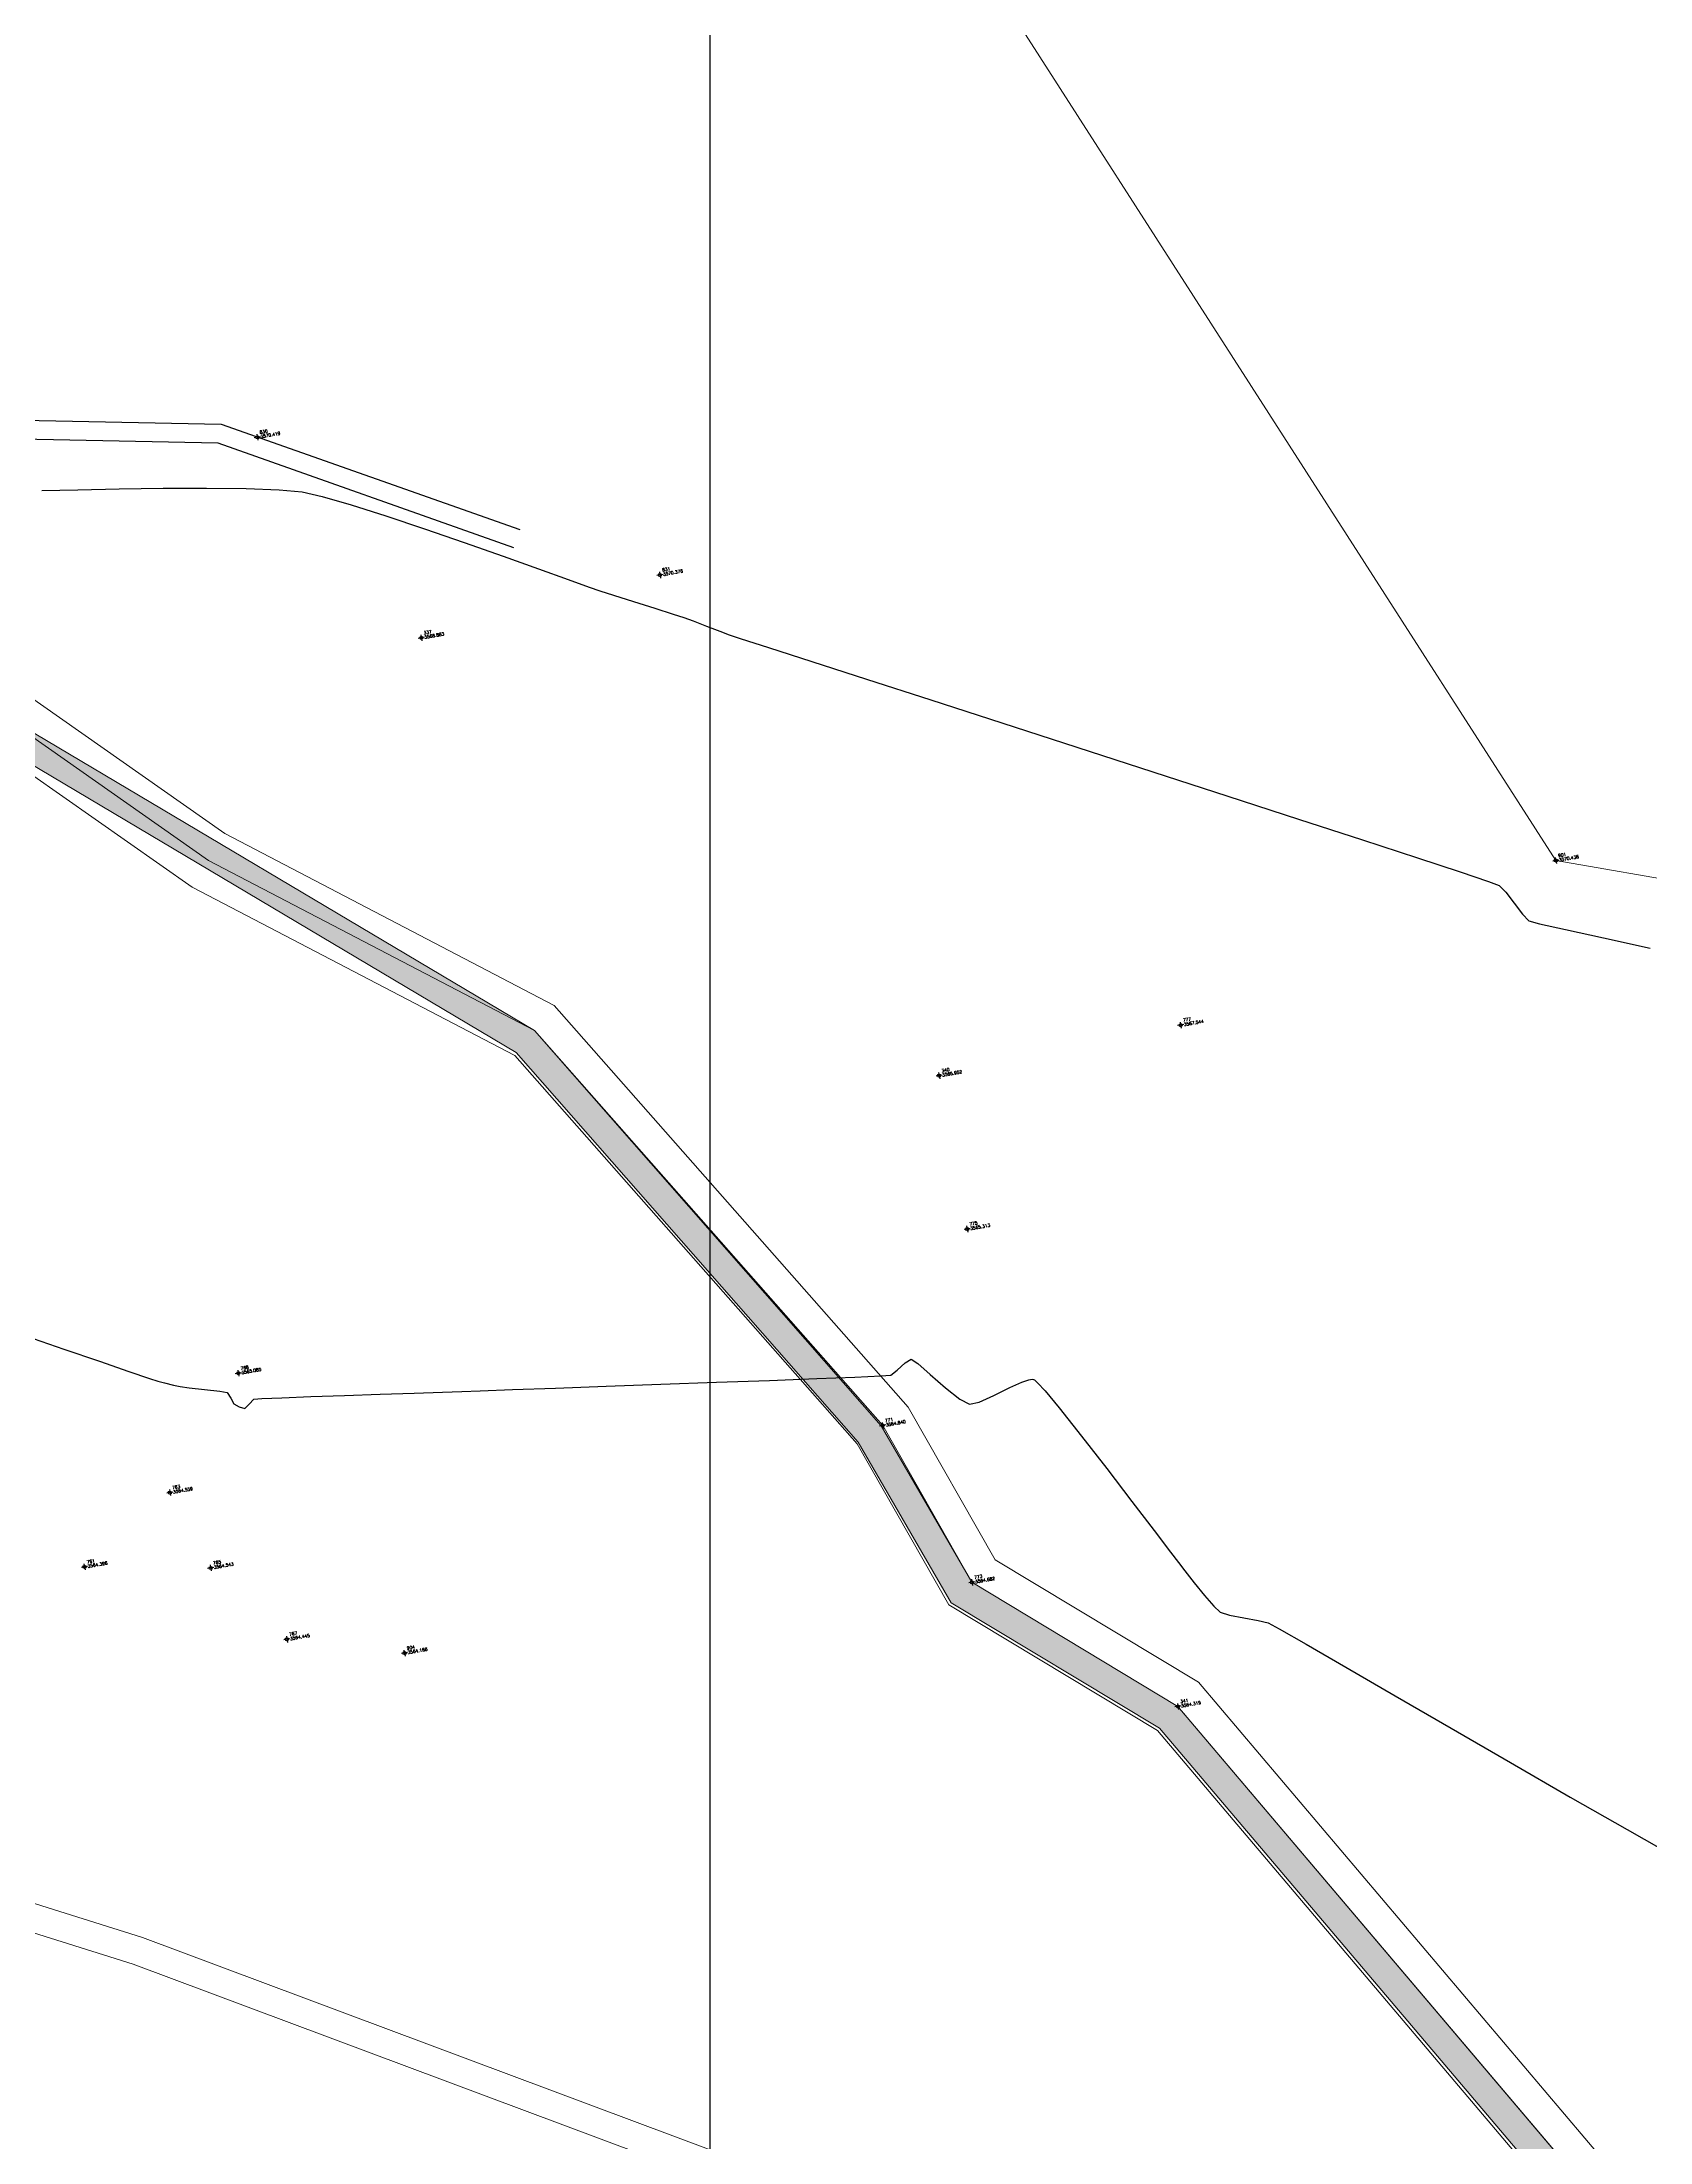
# Model space of a CAD drawing. Header units: millimetres. Extents: x 736950 to 738835, y 8500595 to 8502131.
# Drawn here: x 738178.7 to 738230, y 8501318.5 to 8501385.6 of the extents above; entities that cross this region are included whole.
import ezdxf

# ---------------------------------------------------------------- set-up
doc = ezdxf.new("R2010")
doc.units = ezdxf.units.MM
for name, color, linetype, lineweight in [('camino', 22, 'Continuous', 5), ('CAMINO ACTUAL', 1, 'Continuous', 13), ('CONT-MJR', 80, 'Continuous', 30), ('COTAS', 40, 'Continuous', 5), ('pista', 251, 'Continuous', 5), ('saiwite', 5, 'Continuous', 5)]:
    doc.layers.add(name, color=color, linetype=linetype, lineweight=lineweight)
doc.layers.add('CANAL', color=130, linetype='Continuous')
doc.layers.add('Cuadricula Coordenadas', color=5, linetype='Continuous')
doc.styles.add('5mm', font='arial.ttf', dxfattribs={"height": 3})
doc.styles.add('COTAS', font='arial.ttf')
doc.dimstyles.new('Copy of GenDist', dxfattribs={"dimtxt": 0.5, "dimasz": 2, "dimexe": 0.18, "dimexo": 0.0625, "dimgap": 1, "dimtad": 2, "dimzin": 1, "dimdsep": 46, "dimtxsty": 'COTAS', "dimcen": 0.09, "dimse1": 1, "dimse2": 1, "dimsd1": 1, "dimsd2": 1, "dimadec": 0, "dimazin": 0, "dimtfac": 1, "dimtofl": 0, "dimtmove": 0, "dimatfit": 3, "dimfxl": 1, "dimtolj": 1, "dimtzin": 0, "dimarcsym": 0})

# ---------------------------------------------------------------- blocks, each defined once
blk = doc.blocks.new('*D158')
at = {"layer": 'Defpoints', "color": 0, "transparency": 16777216}
for p in [(738169.7309229737, 8501324.89666196), (738221.110444651, 8501260.62697728), (738221.6246906808, 8501261.038084246)]:
    blk.add_point(p, dxfattribs=at)
at = {"layer": 'COTAS', "color": 0, "transparency": 16777216, "insert": (738196.9154134439, 8501293.95676081), "char_height": 0.5, "attachment_point": 5, "rotation": 308.6401106595746, "style": 'COTAS'}
blk.add_mtext('\\A1;82.28', dxfattribs=at)

msp = doc.modelspace()

# ---------------------------------------------------------------- hatches: boundary and pattern name
at = {"layer": 'pista'}
h = msp.add_hatch(dxfattribs=at)
h.set_pattern_fill('HONEY', color=256, scale=3, angle=9.94991650582834, style=0)
h.set_pattern_definition([(9.94991650582834, (1479841.21072825, -18.49207214638591), (0.4979252195647159, 0.4170677100899267), [0.375, -0.75]), (129.9499165058283, (1479841.21072825, -18.49207214638591), (-0.6101538418184378, 0.222682034283025), [0.3749999999999999, -0.7499999999999998]), (69.94991650582834, (1479841.21072825, -18.49207214638591), (-0.112228622253722, 0.6397497443729518), [-0.75, 0.375])])
h.paths.add_polyline_path([(737744.7999806425, 8501250.923935566), (737743.4751223363, 8501250.754223157), (737756.465848178, 8501242.026572531), (737763.5739612179, 8501242.006896213), (737770.002546867, 8501243.455222024), (737769.8468594846, 8501244.342704736), (737763.4750639071, 8501242.907173423), (737756.7405500773, 8501242.925815564)])
h.paths.add_polyline_path([(737794.2809870465, 8501256.017245878), (737809.7820272583, 8501263.709828075), (737823.391616501, 8501273.483615467), (737837.0791595323, 8501280.557800073), (737851.5530432165, 8501285.77819753), (737870.8510758049, 8501293.050216693, -0.9976846880626209), (737871.0089264096, 8501292.63424804), (737865.2748787645, 8501289.581801567, 0.7845063948290762), (737866.1540430214, 8501286.121818589), (737883.2588851704, 8501291.348365877), (737897.4188924351, 8501296.516943583), (737903.2981396064, 8501301.44146652, -0.5512150924587264), (737904.1219025984, 8501301.177325813), (737906.855912117, 8501297.98174819, 0.5618964424650519), (737910.2738656431, 8501298.536066804), (737914.22079628, 8501308.558674501), (737925.6412323939, 8501300.72656757, 0.340189525830376), (737928.7023693406, 8501300.894137181), (737936.9171069289, 8501306.117412793, -0.358727273887905), (737938.1716059428, 8501305.962964654), (737943.1732157968, 8501301.051021611, 0.3417074120720416), (737946.0555081918, 8501300.709858142), (737955.8779356404, 8501307.072689936), (737971.8320576148, 8501314.464803053), (737988.5677626224, 8501323.411181662), (738023.1375471824, 8501336.282937778), (738044.4246208373, 8501357.728329657), (738061.4456776979, 8501362.208386911), (738078.9085143938, 8501363.070318012), (738112.0997810266, 8501372.051506756), (738118.6561313582, 8501373.365123207), (738128.3493353954, 8501376.976906104), (738155.2251721952, 8501366.826195797), (738176.6167526407, 8501363.543890122), (738193.8053773039, 8501353.328603027), (738204.7313956148, 8501340.877429372), (738207.705198212, 8501335.751671141), (738214.35685511, 8501331.742925933), (738229.9282901662, 8501313.374534177), (738233.5603594936, 8501308.186787868), (738234.53883727, 8501308.358438132), (738230.6417003467, 8501313.924784988), (738214.9478837823, 8501332.43754055), (738208.3676942562, 8501336.403214611), (738205.4657963786, 8501341.405035153), (738194.387784551, 8501354.029418997), (738176.9261677533, 8501364.406946706), (738155.4549153853, 8501367.70147717), (738128.3514754312, 8501377.93815071), (738118.4090486554, 8501374.233504975), (738111.8936108743, 8501372.928085677), (738078.7671659255, 8501363.964436961), (738061.3074614278, 8501363.102660457), (738043.958527311, 8501358.536303693), (738022.6381405202, 8501337.057350922), (737988.196920163, 8501324.233464561), (737971.4304040315, 8501315.270615296), (737955.4419368334, 8501307.862588815), (737945.5806043665, 8501301.47455489, -0.3391433520832071), (737943.8038299843, 8501301.693147572), (737938.8116631231, 8501306.59581691, 0.3560082385246841), (737936.4342009705, 8501306.876887502), (737928.158540546, 8501301.61487459, -0.3502196171718997), (737926.1502499409, 8501301.468794718), (737914.5128481541, 8501309.44969617, 0.4302069892023044), (737913.4330382891, 8501309.014522241), (737909.4507249827, 8501298.90206584, -0.5704007069138802), (737907.5397775185, 8501298.566836312), (737904.9064502402, 8501301.644734057, 0.4931454261128044), (737902.7202336333, 8501302.131411942), (737896.9620044216, 8501297.308254998), (737882.9728831241, 8501292.20205278), (737866.0373022418, 8501287.027224885, -0.7384715771871906), (737865.6977918843, 8501288.787355538), (737871.5108758068, 8501291.881875956, 0.9119586051647783), (737870.5337161538, 8501293.892406015), (737851.2416702455, 8501286.62264278), (737836.7183275839, 8501281.384406622), (737822.9200107896, 8501274.252970394), (737809.3164408724, 8501264.483505804), (737793.8201376351, 8501256.79327439), (737778.9884914039, 8501246.402265295), (737769.846859484, 8501244.34270474), (737770.0025468671, 8501243.455222024), (737779.3594973255, 8501245.563292695)])
h.paths.add_polyline_path([(738260.5182952256, 8501271.251537092), (738234.538837269, 8501308.358438132), (738233.56035949, 8501308.186787868), (738259.6897886079, 8501270.86568047), (738269.3749442189, 8501234.589470252), (738274.5057655985, 8501215.583008338), (738279.7983711922, 8501189.602392923), (738280.7089290785, 8501189.641305126), (738275.382018582, 8501215.790318219), (738270.2441657205, 8501234.822827347)])

# ---------------------------------------------------------------- linework, layer by layer
at = {"linetype": 'Continuous', "extrusion": (-0.172787269436437, 0.9849591664230046, 0)}
for points, elevation in [([(-2196011.736162654, 0), (-2196011.536162654, 0)], 8245956.186062788), ([(-2196023.644162655, 0), (-2196023.444162655, 0)], 8245949.631062787), ([(-2196015.787162655, 0), (-2196015.587162654, 0)], 8245948.970062787), ([(-2196050.259162654, 0), (-2196050.059162654, 0)], 8245935.698062788), ([(-2196037.546162654, 0), (-2196037.346162655, 0)], 8245932.590062788), ([(-2196029.665162655, 0), (-2196029.465162654, 0)], 8245932.334062788), ([(-2196029.700162654, 0), (-2196029.500162654, 0)], 8245927.35106279), ([(-2196005.970162654, 0), (-2196005.770162655, 0)], 8245926.839062789), ([(-2196025.958162655, 0), (-2196025.758162654, 0)], 8245921.637062788), ([(-2196003.158162654, 0), (-2196002.958162654, 0)], 8245923.461062787), ([(-2196000.061162655, 0), (-2195999.861162655, 0)], 8245921.594062787), ([(-2196004.026162655, 0), (-2196003.826162654, 0)], 8245920.865062788), ([(-2196027.902162655, 0), (-2196027.702162655, 0)], 8245916.209062788), ([(-2196006.029162654, 0), (-2196005.829162654, 0)], 8245918.197062786), ([(-2196009.654162655, 0), (-2196009.454162654, 0)], 8245917.115062788), ([(-2196033.698162654, 0), (-2196033.498162655, 0)], 8245911.166062787)]:
    msp.add_lwpolyline(points, dxfattribs=dict(at, elevation=elevation))
at = {"linetype": 'Continuous', "extrusion": (0.9849591664230046, 0.172787269436437, 0)}
for points, elevation in [([(8245956.286062786, 0), (8245956.086062787, 0)], 2196011.636162654), ([(8245949.731062786, 0), (8245949.531062788, 0)], 2196023.544162654), ([(8245949.070062785, 0), (8245948.870062788, 0)], 2196015.687162655), ([(8245935.798062786, 0), (8245935.598062787, 0)], 2196050.159162654), ([(8245932.690062787, 0), (8245932.490062789, 0)], 2196037.446162655), ([(8245932.434062786, 0), (8245932.234062786, 0)], 2196029.565162655), ([(8245927.451062786, 0), (8245927.251062788, 0)], 2196029.600162655), ([(8245926.939062787, 0), (8245926.739062788, 0)], 2196005.870162654), ([(8245921.737062787, 0), (8245921.537062789, 0)], 2196025.858162655), ([(8245923.561062786, 0), (8245923.361062788, 0)], 2196003.058162654), ([(8245921.694062786, 0), (8245921.494062787, 0)], 2195999.961162655), ([(8245920.965062789, 0), (8245920.76506279, 0)], 2196003.926162655), ([(8245916.309062787, 0), (8245916.109062787, 0)], 2196027.802162654), ([(8245918.297062787, 0), (8245918.097062788, 0)], 2196005.929162655), ([(8245917.215062788, 0), (8245917.015062789, 0)], 2196009.554162655), ([(8245911.266062788, 0), (8245911.066062788, 0)], 2196033.598162655)]:
    msp.add_lwpolyline(points, dxfattribs=dict(at, elevation=elevation))
at = {"linetype": 'Continuous'}
for centre in [(738185.5373277016, 8501372.98564821), (738198.3988420065, 8501368.586791677), (738190.7742302209, 8501366.578144092), (738227.0209752459, 8501359.462088788), (738215.0362121965, 8501354.204191143), (738207.317982547, 8501352.590305125), (738208.2134550812, 8501347.688301153), (738184.928841144, 8501343.083760157), (738205.5150443381, 8501341.413674515), (738182.7428113642, 8501339.27069029), (738180.014986658, 8501336.896649353), (738184.046311672, 8501336.863715645), (738208.3676942562, 8501336.40321461), (738186.4801813174, 8501334.581937488), (738190.237614121, 8501334.142565524), (738214.9478837845, 8501332.437540548)]:
    msp.add_circle(centre, 0.05, dxfattribs=at)
at = {"layer": 'camino'}
for p, q in [((738177.2800774457, 8501365.379979393), (738184.4968171535, 8501360.32451977)), ((738176.9261677564, 8501364.406946704), (738183.976250509, 8501359.46823336)), ((738176.5722580672, 8501363.433914013), (738183.4556838645, 8501358.61194695)), ((738184.4968171535, 8501360.32451977), (738195.0151183318, 8501354.829932008)), ((738183.976250509, 8501359.46823336), (738194.3877845515, 8501354.029418996)), ((738183.4556838645, 8501358.61194695), (738193.7604507712, 8501353.228905983)), ((738195.0151183318, 8501354.829932008), (738206.3331216468, 8501341.997928388)), ((738194.3877845515, 8501354.029418996), (738205.5150443381, 8501341.413674515)), ((738193.7604507712, 8501353.228905983), (738204.6969670292, 8501340.829420641)), ((738206.3331216468, 8501341.997928388), (738209.1075207607, 8501337.124909995)), ((738205.5150443381, 8501341.413674515), (738208.3676942562, 8501336.40321461)), ((738204.6969670292, 8501340.829420641), (738207.6278677519, 8501335.681519225)), ((738209.1075207607, 8501337.124909995), (738215.6045823109, 8501333.20933456)), ((738208.3676942562, 8501336.40321461), (738214.9478837845, 8501332.437540548)), ((738207.6278677519, 8501335.681519225), (738214.2911852582, 8501331.665746536)), ((738215.6045823109, 8501333.20933456), (738231.4343783318, 8501314.536174776)), ((738214.9478837845, 8501332.437540548), (738230.6417003514, 8501313.924784983)), ((738214.2911852582, 8501331.665746536), (738229.849022371, 8501313.313395191))]:
    msp.add_line(p, q, dxfattribs=at)
at = {"layer": 'CAMINO ACTUAL'}
for points in [[(737971.4304040375, 8501315.270615296), (737988.1969201654, 8501324.23346456), (738022.638140521, 8501337.057350922), (738043.9585273108, 8501358.536303693), (738061.3074614247, 8501363.102660459), (738078.7671659256, 8501363.964436961), (738111.8936108851, 8501372.92808568), (738118.4090486645, 8501374.233504977), (738128.3514754305, 8501377.93815071), (738155.454915393, 8501367.70147717), (738176.9261677564, 8501364.406946704), (738194.3877845515, 8501354.029418996), (738205.4657963796, 8501341.405035151), (738208.3676942562, 8501336.40321461), (738214.9478837845, 8501332.437540548), (738230.6417003514, 8501313.924784983), (738260.5182952263, 8501271.25153709), (738270.2441656903, 8501234.822827455), (738275.3820185816, 8501215.79031822), (738280.7089290787, 8501189.641305126)], [(737971.8320576347, 8501314.464803059), (737988.5677626258, 8501323.411181664), (738023.1375471818, 8501336.282937778), (738044.4246208366, 8501357.728329655), (738061.4456777014, 8501362.208386911), (738078.9085143864, 8501363.070318013), (738112.0997810143, 8501372.051506754), (738118.6561313678, 8501373.365123209), (738128.349335396, 8501376.976906104), (738155.2251721928, 8501366.826195799), (738176.6167526424, 8501363.54389012), (738193.8053773035, 8501353.328603027), (738204.7313956139, 8501340.877429372), (738207.7051982115, 8501335.751671143), (738214.356855111, 8501331.742925936), (738229.9282901693, 8501313.374534167), (738259.6897886079, 8501270.86568047), (738269.3749442361, 8501234.589470183), (738274.5057655985, 8501215.583008338), (738279.7983711922, 8501189.602392923)], [(738093.8761718919, 8501235.46064126), (738093.9013649912, 8501263.021458106), (738108.246504098, 8501293.376162551), (738130.6927590324, 8501322.971834073), (738156.0281694944, 8501333.182252103), (738181.8628178234, 8501325.055443931), (738207.9830106231, 8501315.289604774), (738229.969835605, 8501314.273574755)], [(738094.776171516, 8501235.459818577), (738094.8011804053, 8501262.819112971), (738109.0201933249, 8501292.906930974), (738131.2596733273, 8501322.229967128), (738156.0656004942, 8501332.226998217), (738181.5699871156, 8501324.204080507), (738207.8002450941, 8501314.397090089), (738229.9282901693, 8501313.374534167)]]:
    msp.add_lwpolyline(points, dxfattribs=at)
at = {"layer": 'CANAL'}
for points in [[(738156.3392973022, 8501375.964000091), (738158.0240121429, 8501374.422482977), (738167.4715081574, 8501373.744602403), (738184.3827278283, 8501373.40461093), (738193.9211741657, 8501370.033206414)], [(738155.9342631571, 8501375.521340694), (738157.7729312282, 8501373.838956099), (738167.4439892427, 8501373.145034412), (738184.2739680865, 8501372.806676244), (738193.7212240127, 8501369.467503369)]]:
    msp.add_lwpolyline(points, dxfattribs=at)
at = {"layer": 'CONT-MJR', "extrusion": (0.02239596829549329, -0.9997491788464282, 0), "elevation": -8482706.734647157}
msp.add_lwpolyline([(928389.9477096703, 3570.00000000001), (928391.0878296217, 3570.00000000001)], dxfattribs=at)
at = {"layer": 'CONT-MJR', "extrusion": (0.0189793015164946, -0.9998198768347958, 0), "elevation": -8485829.878885144}
msp.add_lwpolyline([(899396.9227264177, 3570.00000000001), (899398.2462022696, 3570.00000000001)], dxfattribs=at)
at = {"layer": 'CONT-MJR', "extrusion": (0.01317008745887907, -0.9999132706371716, 0), "elevation": -8490912.106418042}
msp.add_lwpolyline([(850080.9018764974, 3570.00000000001), (850082.3080333921, 3570.00000000001)], dxfattribs=at)
at = {"layer": 'CONT-MJR', "extrusion": (0.004131697164518278, -0.999991464502843, 0), "elevation": -8498248.843285134}
msp.add_lwpolyline([(773301.3170496486, 3570), (773302.7052879117, 3570)], dxfattribs=at)
at = {"layer": 'CONT-MJR', "extrusion": (-0.01041959223487138, -0.9999457145753758, 0), "elevation": -8508601.433926346}
msp.add_lwpolyline([(649563.018489422, 3570), (649564.2883702436, 3570)], dxfattribs=at)
at = {"layer": 'CONT-MJR'}
for points, elevation in [([(738185.1839275829, 8501371.345869398), (738186.2347189373, 8501371.307486348)], 3570), ([(738186.9658837584, 8501371.237767896), (738187.6114910888, 8501371.089796787)], 3570), ([(738187.6114910888, 8501371.089796787), (738188.5292000705, 8501370.823542388)], 3570), ([(738194.5194695928, 8501368.78132722), (738195.4619083878, 8501368.4433568)], 3570), ([(738195.4619083878, 8501368.4433568), (738196.1404888023, 8501368.19976434)], 3570), ([(738196.1404888023, 8501368.19976434), (738196.4786451178, 8501368.080930008)], 3570), ([(738196.4786451178, 8501368.080930008), (738196.9145121496, 8501367.941550884)], 3570), ([(738196.9145121496, 8501367.941550884), (738197.551562277, 8501367.739833334)], 3570), ([(738197.551562277, 8501367.739833334), (738198.238503206, 8501367.522435842)], 3570), ([(738198.238503206, 8501367.522435842), (738198.8240426414, 8501367.336016899)], 3570), ([(738198.8240426414, 8501367.336016899), (738199.1568882891, 8501367.22723499)], 3570), ([(738199.1568882891, 8501367.22723499), (738199.4567795824, 8501367.115904624)], 3570), ([(738199.8824192547, 8501366.952534089), (738200.3080109546, 8501366.789014611)], 3570), ([(738200.9639374671, 8501366.561031688), (738201.8718716982, 8501366.267160043)], 3570), ([(738201.8718716982, 8501366.267160043), (738203.2465707223, 8501365.822853638)], 3570), ([(738205.0030442402, 8501365.25534362), (738207.0563019515, 8501364.591861146)], 3570), ([(738207.0563019515, 8501364.591861146), (738209.3213535572, 8501363.859637363)], 3570), ([(738211.7132087571, 8501363.085903423), (738214.1468772519, 8501362.297890475)], 3570), ([(738214.1468772519, 8501362.297890475), (738216.5373687412, 8501361.522829676)], 3570), ([(738216.5373687412, 8501361.522829676), (738218.7996929265, 8501360.78795217)], 3570), ([(738218.7996929265, 8501360.78795217), (738220.8488595069, 8501360.120489111)], 3570), ([(738223.9677586557, 8501359.096730942), (738224.8675106248, 8501358.794898132)], 3570), ([(738225.2141437904, 8501358.669404374), (738225.4202244505, 8501358.450793205)], 3570), ([(738225.9524403531, 8501357.747384496), (738226.1604443064, 8501357.535866331)], 3570), ([(738226.1604443064, 8501357.535866331), (738226.4998894555, 8501357.444337867)], 3570), ([(738227.3301406064, 8501357.254517805), (738228.5426383662, 8501356.988314597)], 3570), ([(738228.5426383662, 8501356.988314597), (738230.0288233443, 8501356.667636681)], 3570), ([(738179.3586825149, 8501343.856772644), (738180.4930350375, 8501343.467027457)], 3565), ([(738181.4349703587, 8501343.142996429), (738182.0878058132, 8501342.918743474)], 3565), ([(738203.4072793294, 8501342.913562318), (738204.62788801, 8501342.96262197)], 3565), ([(738205.4522116623, 8501342.9998459), (738205.7744599239, 8501343.021822903)], 3565), ([(738206.2360164598, 8501343.413415406), (738206.4278260419, 8501343.536169916)], 3565), ([(738182.3548587355, 8501342.828332515), (738182.5682072443, 8501342.772540385)], 3565), ([(738182.8571603675, 8501342.70259303), (738183.0724864091, 8501342.655416097)], 3565), ([(738183.0724864091, 8501342.655416097), (738183.353799661, 8501342.621294536)], 3565), ([(738183.8513368798, 8501342.566384625), (738184.335223617, 8501342.509031357)], 3565), ([(738184.335223617, 8501342.509031357), (738184.5755854226, 8501342.46757974)], 3565), ([(738184.5755854226, 8501342.46757974), (738184.686082583, 8501342.29013998)], 3565), ([(738185.2741448944, 8501342.099135427), (738185.4198592613, 8501342.256772721)], 3565), ([(738185.4198592613, 8501342.256772721), (738185.6750490912, 8501342.273691602)], 3565), ([(738186.3192138019, 8501342.301126126), (738187.240180498, 8501342.335822381)], 3565), ([(738187.240180498, 8501342.335822381), (738188.3257762842, 8501342.37452646)], 3565), ([(738188.3257762842, 8501342.37452646), (738189.4638282657, 8501342.413984448)], 3565), ([(738191.4486092351, 8501342.482146505), (738192.0709924323, 8501342.504342757)], 3565), ([(738192.0709924323, 8501342.504342757), (738192.65342827, 8501342.52528508)], 3565), ([(738192.65342827, 8501342.52528508), (738193.6859019834, 8501342.561681265)], 3565), ([(738193.6859019834, 8501342.561681265), (738195.0626232097, 8501342.61012011)], 3565), ([(738200.200368336, 8501342.793580629), (738201.8961759838, 8501342.856078137)], 3565), ([(738207.5231191545, 8501342.620551806), (738207.9786888331, 8501342.25960018)], 3565), ([(738209.0672697593, 8501342.373051064), (738209.5804811425, 8501342.627374839)], 3565), ([(738209.955631686, 8501342.798251051), (738210.1812576707, 8501342.875408418)], 3565), ([(738210.2926064251, 8501342.891134921), (738210.3340547963, 8501342.885999426)], 3565), ([(738184.7904370917, 8501342.108292036), (738184.9604862798, 8501342.011535501)], 3565), ([(738208.2899635761, 8501342.09046918), (738208.6022995239, 8501342.162343273)], 3565), ([(738211.1528765163, 8501341.977050792), (738211.8716044528, 8501341.073416246)], 3565), ([(738211.8716044528, 8501341.073416246), (738212.6768144591, 8501340.03601508)], 3565), ([(738215.1716617565, 8501336.772441776), (738215.4681160696, 8501336.391314989)], 3565), ([(738215.7945506888, 8501335.982122106), (738216.0896179035, 8501335.636518307)], 3565), ([(738216.0896179035, 8501335.636518307), (738216.2919700043, 8501335.446158763)], 3565), ([(738216.5910655236, 8501335.349859104), (738217.0481503386, 8501335.26414176)], 3565), ([(738217.0481503386, 8501335.26414176), (738217.5112167357, 8501335.18558285)], 3565), ([(738217.8282570015, 8501335.110758493), (738218.1801003087, 8501334.91652779)], 3565), ([(738218.1801003087, 8501334.91652779), (738219.0402902619, 8501334.422875416)], 3565), ([(738219.0402902619, 8501334.422875416), (738220.3091748703, 8501333.689262582)], 3565), ([(738223.6744200895, 8501331.740000406), (738225.5714767193, 8501330.643273493)], 3565)]:
    msp.add_lwpolyline(points, dxfattribs=dict(at, elevation=elevation))
at = {"layer": 'CONT-MJR', "extrusion": (0.09492203432457466, 0.9954847097769429, 0), "elevation": 8533055.28784899}
msp.add_lwpolyline([(72114.34942465753, 3570), (72113.61494344077, 3570)], dxfattribs=at)
at = {"layer": 'CONT-MJR', "extrusion": (-0.3031595256904972, -0.9529398207563334, 0), "elevation": -8325083.673152071}
msp.add_lwpolyline([(-1873822.301883847, 3570.00000000001), (-1873821.133662213, 3570.00000000001)], dxfattribs=at)
at = {"layer": 'CONT-MJR', "extrusion": (0.3168803164727595, 0.9484655318102624, 0), "elevation": 8297174.630876064}
msp.add_lwpolyline([(1993769.532992439, 3570), (1993768.233825431, 3570)], dxfattribs=at)
at = {"layer": 'CONT-MJR', "extrusion": (-0.3255260275074982, -0.9455330800216286, 0), "elevation": -8278626.958035301}
msp.add_lwpolyline([(-2069433.331894472, 3570.000000000003), (-2069431.983851078, 3570.000000000003)], dxfattribs=at)
at = {"layer": 'CONT-MJR', "extrusion": (-0.3313160912415389, -0.9435198183845577, 0), "elevation": -8265785.656311354}
msp.add_lwpolyline([(-2120141.629705969, 3570.000000000004), (-2120140.314992303, 3570.000000000004)], dxfattribs=at)
at = {"layer": 'CONT-MJR', "extrusion": (0.335221325713718, 0.9421394072995447, 0), "elevation": 8256933.090325679}
msp.add_lwpolyline([(2154359.165325707, 3570), (2154357.966212871, 3570)], dxfattribs=at)
at = {"layer": 'CONT-MJR', "extrusion": (-0.3583350155876295, -0.9335930679925881, 0), "elevation": -8201340.121720591}
msp.add_lwpolyline([(-2357159.622348533, 3570), (-2357159.166432902, 3570)], dxfattribs=at)
at = {"layer": 'CONT-MJR', "extrusion": (0.3494016134695292, 0.9369730585800693, 0), "elevation": 8223480.021096783}
msp.add_lwpolyline([(2278717.472336204, 3570.000000000013), (2278717.152425859, 3570.000000000013)], dxfattribs=at)
at = {"layer": 'CONT-MJR', "extrusion": (-0.310166222744941, -0.9506823414096507, 0), "elevation": -8311064.072034474}
msp.add_lwpolyline([(-1935042.508234725, 3570.000000000002), (-1935042.133578414, 3570.000000000002)], dxfattribs=at)
at = {"layer": 'CONT-MJR', "extrusion": (0.3074471411814541, 0.9515651608688452, 0), "elevation": 8316562.014597672}
msp.add_lwpolyline([(1911272.1272971, 3570.000000000013), (1911270.281418762, 3570.000000000013)], dxfattribs=at)
at = {"layer": 'CONT-MJR', "extrusion": (-0.3077837117088172, -0.9514563504474305, 0), "elevation": -8315885.436660495}
msp.add_lwpolyline([(-1914207.376545054, 3570.000000000003), (-1914204.86265653, 3570.000000000003)], dxfattribs=at)
at = {"layer": 'CONT-MJR', "extrusion": (-0.3109198232589448, -0.9504361438332544, 0), "elevation": -8309527.426108945}
msp.add_lwpolyline([(-1941609.609235776, 3570), (-1941607.766904033, 3570)], dxfattribs=at)
at = {"layer": 'CONT-MJR', "extrusion": (-0.3130895214436066, -0.9497236185134144, 0), "elevation": -8305071.712413002}
msp.add_lwpolyline([(-1960579.153575865, 3570), (-1960577.713282662, 3570)], dxfattribs=at)
at = {"layer": 'CONT-MJR', "extrusion": (-0.3404138548416628, -0.9402757082004403, 0), "elevation": -8244923.134428156}
msp.add_lwpolyline([(-2199845.408653617, 3570.000000000003), (-2199845.040003059, 3570.000000000003)], dxfattribs=at)
at = {"layer": 'CONT-MJR', "extrusion": (0.7987787298995925, 0.6016249169208286, 0), "elevation": 5704307.835219127}
msp.add_lwpolyline([(6346569.498634389, 3570.000000000013), (6346569.056851816, 3570.000000000013)], dxfattribs=at)
at = {"layer": 'CONT-MJR', "extrusion": (0.7961275752126311, 0.6051288160268493, 0), "elevation": 5732138.585770838}
msp.add_lwpolyline([(6321443.973163753, 3570), (6321443.532879812, 3570)], dxfattribs=at)
at = {"layer": 'CONT-MJR', "extrusion": (0.222878775231036, 0.9748461681473202, 0), "elevation": 8452050.746801926}
msp.add_lwpolyline([(1175114.860353231, 3570.000000000009), (1175114.008679214, 3570.000000000009)], dxfattribs=at)
at = {"layer": 'CONT-MJR', "extrusion": (-0.3240843406659216, -0.9460281920403508, 0), "elevation": -8281743.329487786}
msp.add_lwpolyline([(-2056815.234765215, 3565), (-2056813.934500521, 3565)], dxfattribs=at)
at = {"layer": 'CONT-MJR', "extrusion": (-0.3252959208368135, -0.9456122693191589, 0), "elevation": -8279101.791343056}
msp.add_lwpolyline([(-2067419.820270731, 3565.000000000006), (-2067418.824159163, 3565.000000000006)], dxfattribs=at)
at = {"layer": 'CONT-MJR', "extrusion": (-0.3206719648987421, -0.9471903139960733, 0), "elevation": -8289103.969142677}
msp.add_lwpolyline([(-2026943.414496411, 3565.000000000013), (-2026943.13255421, 3565.000000000013)], dxfattribs=at)
at = {"layer": 'CONT-MJR', "extrusion": (0.04511096278815035, -0.9989819823381832, 0), "elevation": -8459387.323838169}
msp.add_lwpolyline([(1120956.888574929, 3565.000000000013), (1120957.713738613, 3565.000000000013)], dxfattribs=at)
at = {"layer": 'CONT-MJR', "extrusion": (0.60804403688966, -0.7939032996548925, 0), "elevation": -6300382.657365435}
msp.add_lwpolyline([(5755254.930140974, 3565.00000000001), (5755255.184727887, 3565.00000000001)], dxfattribs=at)
at = {"layer": 'CONT-MJR', "extrusion": (0.6741346284246464, -0.7386084908520643, 0), "elevation": -5781514.042180179}
msp.add_lwpolyline([(6276295.025780868, 3565), (6276295.37703481, 3565)], dxfattribs=at)
at = {"layer": 'CONT-MJR', "extrusion": (0.5766947508004597, 0.8169597079410928, 0), "elevation": 7370974.904350711}
msp.add_lwpolyline([(4299595.284383609, 3565), (4299595.032053949, 3565)], dxfattribs=at)
at = {"layer": 'CONT-MJR', "extrusion": (0.6547963161125807, 0.7558053879176793, 0), "elevation": 6908736.123646592}
msp.add_lwpolyline([(5008707.782856941, 3565.000000000006), (5008707.249645753, 3565.000000000006)], dxfattribs=at)
at = {"layer": 'CONT-MJR', "extrusion": (0.6546015628490476, 0.7559740696052905, 0), "elevation": 6910026.37630818}
msp.add_lwpolyline([(5006927.063335204, 3565), (5006926.420262804, 3565)], dxfattribs=at)
at = {"layer": 'CONT-MJR', "extrusion": (0.2352763232894553, 0.9719285219085793, 0), "elevation": 8436374.395717535}
msp.add_lwpolyline([(1282703.97813034, 3565.000000000009), (1282703.680831602, 3565.000000000009)], dxfattribs=at)
at = {"layer": 'CONT-MJR', "extrusion": (-0.1096973836990051, -0.993965031582899, 0), "elevation": -8531014.069674047}
msp.add_lwpolyline([(-198846.6029114019, 3565), (-198846.1023533312, 3565)], dxfattribs=at)
at = {"layer": 'CONT-MJR', "extrusion": (0.8673348057376523, 0.4977251598583591, 0), "elevation": 4871585.221672504}
msp.add_lwpolyline([(7006096.972842412, 3565.000000000013), (7006096.763179491, 3565.000000000013)], dxfattribs=at)
at = {"layer": 'CONT-MJR', "extrusion": (0.04255072794916293, -0.9990943076361694, 0), "elevation": -8462232.335077034}
msp.add_lwpolyline([(1099255.408210681, 3565.000000000013), (1099256.052959336, 3565.000000000013)], dxfattribs=at)
at = {"layer": 'CONT-MJR', "extrusion": (0.03425307370172251, -0.9994131912987664, 0), "elevation": -8471068.494173417}
msp.add_lwpolyline([(1028953.396097522, 3565.000000000013), (1028954.475065952, 3565.000000000013)], dxfattribs=at)
at = {"layer": 'CONT-MJR', "extrusion": (0.03440426785227205, -0.9994079979435572, 0), "elevation": -8470912.733590342}
msp.add_lwpolyline([(1030235.994630655, 3565.000000000003), (1030236.901613278, 3565.000000000003)], dxfattribs=at)
at = {"layer": 'CONT-MJR', "extrusion": (0.03531171313659176, -0.9993763469861386, 0), "elevation": -8469973.789889243}
msp.add_lwpolyline([(1037931.656572032, 3565), (1037933.272758348, 3565)], dxfattribs=at)
at = {"layer": 'CONT-MJR', "extrusion": (0.03561588493827941, -0.9993655531086028, 0), "elevation": -8469657.48882413}
msp.add_lwpolyline([(1040511.173469655, 3565.000000000013), (1040512.922424437, 3565.000000000013)], dxfattribs=at)
at = {"layer": 'CONT-MJR', "extrusion": (0.03609460229546277, -0.999348377536649, 0), "elevation": -8469158.085000971}
msp.add_lwpolyline([(1044569.983768229, 3565.00000000001), (1044571.759647019, 3565.00000000001)], dxfattribs=at)
at = {"layer": 'CONT-MJR', "extrusion": (0.03801370151852223, -0.9992772180415506, 0), "elevation": -8467136.452297535}
msp.add_lwpolyline([(1060835.847001311, 3565.000000000009), (1060837.359197645, 3565.000000000009)], dxfattribs=at)
at = {"layer": 'CONT-MJR', "extrusion": (-0.4774260259343277, -0.8786719466106533, 0), "elevation": -7822330.653624724}
msp.add_lwpolyline([(-3410119.408470442, 3565), (-3410119.054214515, 3565)], dxfattribs=at)
at = {"layer": 'CONT-MJR', "extrusion": (0.412759882363762, -0.9108398758898588, 0), "elevation": -7438658.544200908}
msp.add_lwpolyline([(4181402.822562226, 3565.000000000003), (4181403.333047381, 3565.000000000003)], dxfattribs=at)
at = {"layer": 'CONT-MJR', "extrusion": (0.414512979760808, -0.9100433998495986, 0), "elevation": -7430593.295009309}
msp.add_lwpolyline([(4195719.620863329, 3565.000000000004), (4195720.033097014, 3565.000000000004)], dxfattribs=at)
at = {"layer": 'CONT-MJR', "extrusion": (0.1398485127359896, -0.9901729109027028, 0), "elevation": -8314561.825589655}
msp.add_lwpolyline([(1919855.881418489, 3565.000000000002), (1919855.993872337, 3565.000000000002)], dxfattribs=at)
at = {"layer": 'CONT-MJR', "extrusion": (-0.4773143805567572, -0.8787325998924357, 0), "elevation": -7822765.545111301}
msp.add_lwpolyline([(-3409123.727419977, 3565.000000000001), (-3409123.693646076, 3565.000000000001)], dxfattribs=at)
at = {"layer": 'CONT-MJR', "extrusion": (0.668053527335235, 0.7441132202930885, 0), "elevation": 6819125.657128369}
msp.add_lwpolyline([(5130040.000297573, 3565), (5130039.867001033, 3565)], dxfattribs=at)
at = {"layer": 'CONT-MJR', "extrusion": (0.7390926796773966, 0.6736037491339293, 0), "elevation": 6272142.319045363}
msp.add_lwpolyline([(5786018.881266017, 3565.00000000001), (5786018.528560013, 3565.00000000001)], dxfattribs=at)
at = {"layer": 'CONT-MJR', "extrusion": (0.7683663284076925, 0.640010300986853, 0), "elevation": 6008163.030649787}
msp.add_lwpolyline([(6059682.88611974, 3565.000000000003), (6059682.179300358, 3565.000000000003)], dxfattribs=at)
at = {"layer": 'CONT-MJR', "extrusion": (-0.3102990287706822, -0.9506390023263149, 0), "elevation": -8310765.364572915}
msp.add_lwpolyline([(-1936210.755057897, 3565), (-1936210.571610546, 3565)], dxfattribs=at)
at = {"layer": 'CONT-MJR', "extrusion": (0.7200820085940018, -0.6938889687112975, 0), "elevation": -5367433.566910247}
msp.add_lwpolyline([(6633881.912380288, 3565), (6633882.113084457, 3565)], dxfattribs=at)
at = {"layer": 'CONT-MJR', "extrusion": (0.7938764747563519, 0.6080790596858497, 0), "elevation": 5755536.532659627}
msp.add_lwpolyline([(6300122.188131176, 3565), (6300120.869396256, 3565)], dxfattribs=at)
at = {"layer": 'CONT-MJR', "extrusion": (0.7960244454645102, 0.6052644729561775, 0), "elevation": 5733194.437685093}
msp.add_lwpolyline([(6320459.26238582, 3565.000000000006), (6320458.091355268, 3565.000000000006)], dxfattribs=at)
at = {"layer": 'CONT-MJR', "extrusion": (0.796679584052493, 0.6044018864579653, 0), "elevation": 5726344.930860874}
msp.add_lwpolyline([(6326664.419556774, 3565.000000000006), (6326663.549482889, 3565.000000000006)], dxfattribs=at)
at = {"layer": 'CONT-MJR', "extrusion": (0.7933360456405253, 0.6087839671734583, 0), "elevation": 5761130.228128093}
msp.add_lwpolyline([(6295004.084994704, 3565), (6295003.669135489, 3565)], dxfattribs=at)
at = {"layer": 'CONT-MJR', "extrusion": (0.7867038052856332, 0.6173306429694746, 0), "elevation": 5828892.380497414}
msp.add_lwpolyline([(6232311.474602333, 3565.000000000004), (6232311.14232286, 3565.000000000004)], dxfattribs=at)
at = {"layer": 'CONT-MJR', "extrusion": (0.7817251361224358, 0.6236231326324891, 0), "elevation": 5878711.619215153}
msp.add_lwpolyline([(6185340.104939022, 3565), (6185339.58149048, 3565)], dxfattribs=at)
at = {"layer": 'CONT-MJR', "extrusion": (-0.3064758992770911, -0.9518784182669016, 0), "elevation": -8318483.239588454}
msp.add_lwpolyline([(-1902762.269578453, 3565), (-1902761.955362357, 3565)], dxfattribs=at)
at = {"layer": 'CONT-MJR', "extrusion": (-0.229698558619438, -0.9732618209752979, 0), "elevation": -8443592.46171586}
msp.add_lwpolyline([(-1234265.519226442, 3565.000000000013), (-1234265.193476208, 3565.000000000013)], dxfattribs=at)
at = {"layer": 'CONT-MJR', "extrusion": (0.5012725048229137, 0.865289475209633, 0), "elevation": 7726164.110055229}
msp.add_lwpolyline([(3622710.568837062, 3565), (3622708.74525395, 3565)], dxfattribs=at)
at = {"layer": 'CONT-MJR', "extrusion": (-0.5011766257147247, -0.8653450120253787, 0), "elevation": -7726565.466950973}
msp.add_lwpolyline([(-3621852.646556129, 3565), (-3621850.581116423, 3565)], dxfattribs=at)
at = {"layer": 'CONT-MJR', "extrusion": (-0.4992340795629375, -0.8664671567941549, 0), "elevation": -7734671.155130211}
msp.add_lwpolyline([(-3604505.766764665, 3565), (-3604503.565707985, 3565)], dxfattribs=at)
at = {"layer": 'CONT-MJR', "extrusion": (-0.4971752958823187, -0.8676501167892097, 0), "elevation": -7743208.037200491}
msp.add_lwpolyline([(-3586127.873603895, 3565.00000000001), (-3586125.77877559, 3565.00000000001)], dxfattribs=at)
at = {"layer": 'CONT-MJR', "extrusion": (-0.4938015252215336, -0.8695746395157158, 0), "elevation": -7757078.420769432}
msp.add_lwpolyline([(-3556023.507036785, 3565), (-3556021.634442233, 3565)], dxfattribs=at)
at = {"layer": 'Cuadricula Coordenadas', "color": 8}
msp.add_line((738200, 8500595.507225098), (738200, 8502130.641312934), dxfattribs=at)
at = {"layer": 'saiwite'}
for p, q in [((738198.9817577752, 8501403.13131973), (738227.0209752459, 8501359.462088788)), ((738227.0209752459, 8501359.462088788), (738241.3745674791, 8501356.963627862))]:
    msp.add_line(p, q, dxfattribs=at)

# ---------------------------------------------------------------- texts
at = {"color": 2, "char_height": 0.1, "attachment_point": 1, "rotation": 9.94991650582834, "style": '5mm'}
for s, insert, width in [('\\Ftxt.shx;\\W1.0000000000;\\T1.0000000000;\\o\\l830', (738185.6029940371, 8501373.190069176), 0.3833333333333333), ('\\Ftxt.shx;\\W1.0000000000;\\T1.0000000000;\\o\\l831', (738198.464508342, 8501368.791212644), 0.3666666666666667), ('\\Ftxt.shx;\\W1.0000000000;\\T1.0000000000;\\o\\l337', (738190.8398965565, 8501366.78256506), 0.4), ('\\Ftxt.shx;\\W1.0000000000;\\T1.0000000000;\\o\\l901', (738227.0866415814, 8501359.666509755), 0.35), ('\\Ftxt.shx;\\W1.0000000000;\\T1.0000000000;\\o\\l777', (738215.101878532, 8501354.408612112), 0.4), ('\\Ftxt.shx;\\W1.0000000000;\\T1.0000000000;\\o\\l340', (738207.3836488825, 8501352.794726092), 0.3833333333333333), ('\\Ftxt.shx;\\W1.0000000000;\\T1.0000000000;\\o\\l775', (738208.2791214167, 8501347.892722122), 0.4), ('\\Ftxt.shx;\\W1.0000000000;\\T1.0000000000;\\o\\l768', (738184.9945074795, 8501343.288181124), 0.4), ('\\Ftxt.shx;\\W1.0000000000;\\T1.0000000000;\\o\\l771', (738205.5807106736, 8501341.618095484), 0.3666666666666667), ('\\Ftxt.shx;\\W1.0000000000;\\T1.0000000000;\\o\\l763', (738182.8084776998, 8501339.47511126), 0.4), ('\\Ftxt.shx;\\W1.0000000000;\\T1.0000000000;\\o\\l761', (738180.0806529935, 8501337.10107032), 0.3666666666666667), ('\\Ftxt.shx;\\W1.0000000000;\\T1.0000000000;\\o\\l765', (738184.1119780075, 8501337.068136614), 0.4), ('\\Ftxt.shx;\\W1.0000000000;\\T1.0000000000;\\o\\l773', (738208.4333605918, 8501336.607635578), 0.4), ('\\Ftxt.shx;\\W1.0000000000;\\T1.0000000000;\\o\\l767', (738186.545847653, 8501334.786358457), 0.4), ('\\Ftxt.shx;\\W1.0000000000;\\T1.0000000000;\\o\\l904', (738190.3032804566, 8501334.346986491), 0.3833333333333333), ('\\Ftxt.shx;\\W1.0000000000;\\T1.0000000000;\\o\\l341', (738215.01355012, 8501332.641961517), 0.3666666666666667)]:
    msp.add_mtext(s, dxfattribs=dict(at, insert=insert, width=width))
at = {"color": 1, "char_height": 0.1, "attachment_point": 1, "rotation": 9.94991650582834, "style": '5mm'}
for s, insert, width in [('\\Ftxt.shx;\\W1.0000000000;\\T1.0000000000;\\o\\l3570.419', (738185.6271842549, 8501373.052174892), 0.7833333333333332), ('\\Ftxt.shx;\\W1.0000000000;\\T1.0000000000;\\o\\l3570.376', (738198.4886985598, 8501368.653318362), 0.8166666666666667), ('\\Ftxt.shx;\\W1.0000000000;\\T1.0000000000;\\o\\l3568.883', (738190.8640867743, 8501366.644670777), 0.8333333333333333), ('\\Ftxt.shx;\\W1.0000000000;\\T1.0000000000;\\o\\l3570.436', (738227.1108317992, 8501359.528615471), 0.8166666666666667), ('\\Ftxt.shx;\\W1.0000000000;\\T1.0000000000;\\o\\l3567.544', (738215.1260687498, 8501354.270717828), 0.8333333333333333), ('\\Ftxt.shx;\\W1.0000000000;\\T1.0000000000;\\o\\l3565.952', (738207.4078391002, 8501352.656831808), 0.8333333333333334), ('\\Ftxt.shx;\\W1.0000000000;\\T1.0000000000;\\o\\l3565.313', (738208.3033116346, 8501347.754827838), 0.7999999999999999), ('\\Ftxt.shx;\\W1.0000000000;\\T1.0000000000;\\o\\l3565.085', (738185.0186976973, 8501343.15028684), 0.8166666666666668), ('\\Ftxt.shx;\\W1.0000000000;\\T1.0000000000;\\o\\l3564.840', (738205.6049008913, 8501341.4802012), 0.8166666666666668), ('\\Ftxt.shx;\\W1.0000000000;\\T1.0000000000;\\o\\l3564.559', (738182.8326679176, 8501339.337216975), 0.8333333333333334), ('\\Ftxt.shx;\\W1.0000000000;\\T1.0000000000;\\o\\l3564.396', (738180.1048432114, 8501336.963176036), 0.8333333333333334), ('\\Ftxt.shx;\\W1.0000000000;\\T1.0000000000;\\o\\l3564.543', (738184.1361682253, 8501336.93024233), 0.8333333333333334), ('\\Ftxt.shx;\\W1.0000000000;\\T1.0000000000;\\o\\l3564.682', (738208.4575508096, 8501336.469741294), 0.8333333333333334), ('\\Ftxt.shx;\\W1.0000000000;\\T1.0000000000;\\o\\l3564.445', (738186.5700378708, 8501334.648464173), 0.8333333333333334), ('\\Ftxt.shx;\\W1.0000000000;\\T1.0000000000;\\o\\l3564.166', (738190.3274706744, 8501334.209092207), 0.7999999999999999), ('\\Ftxt.shx;\\W1.0000000000;\\T1.0000000000;\\o\\l3564.319', (738215.0377403379, 8501332.504067233), 0.7999999999999999)]:
    msp.add_mtext(s, dxfattribs=dict(at, insert=insert, width=width))

# ---------------------------------------------------------------- dimensions: what is measured, and where the dimension line sits
at = {"layer": 'COTAS'}
dim = msp.add_aligned_dim(p1=(738169.7309229737, 8501324.89666196), p2=(738221.1104446506, 8501260.626977282), distance=0.658375208998353, dimstyle='Copy of GenDist', dxfattribs=at)
dim.commit()
dim.dimension.update_dxf_attribs({"geometry": '*D158', "text_midpoint": (738196.9154134439, 8501293.95676081)})

doc.saveas('drawing.dxf')
